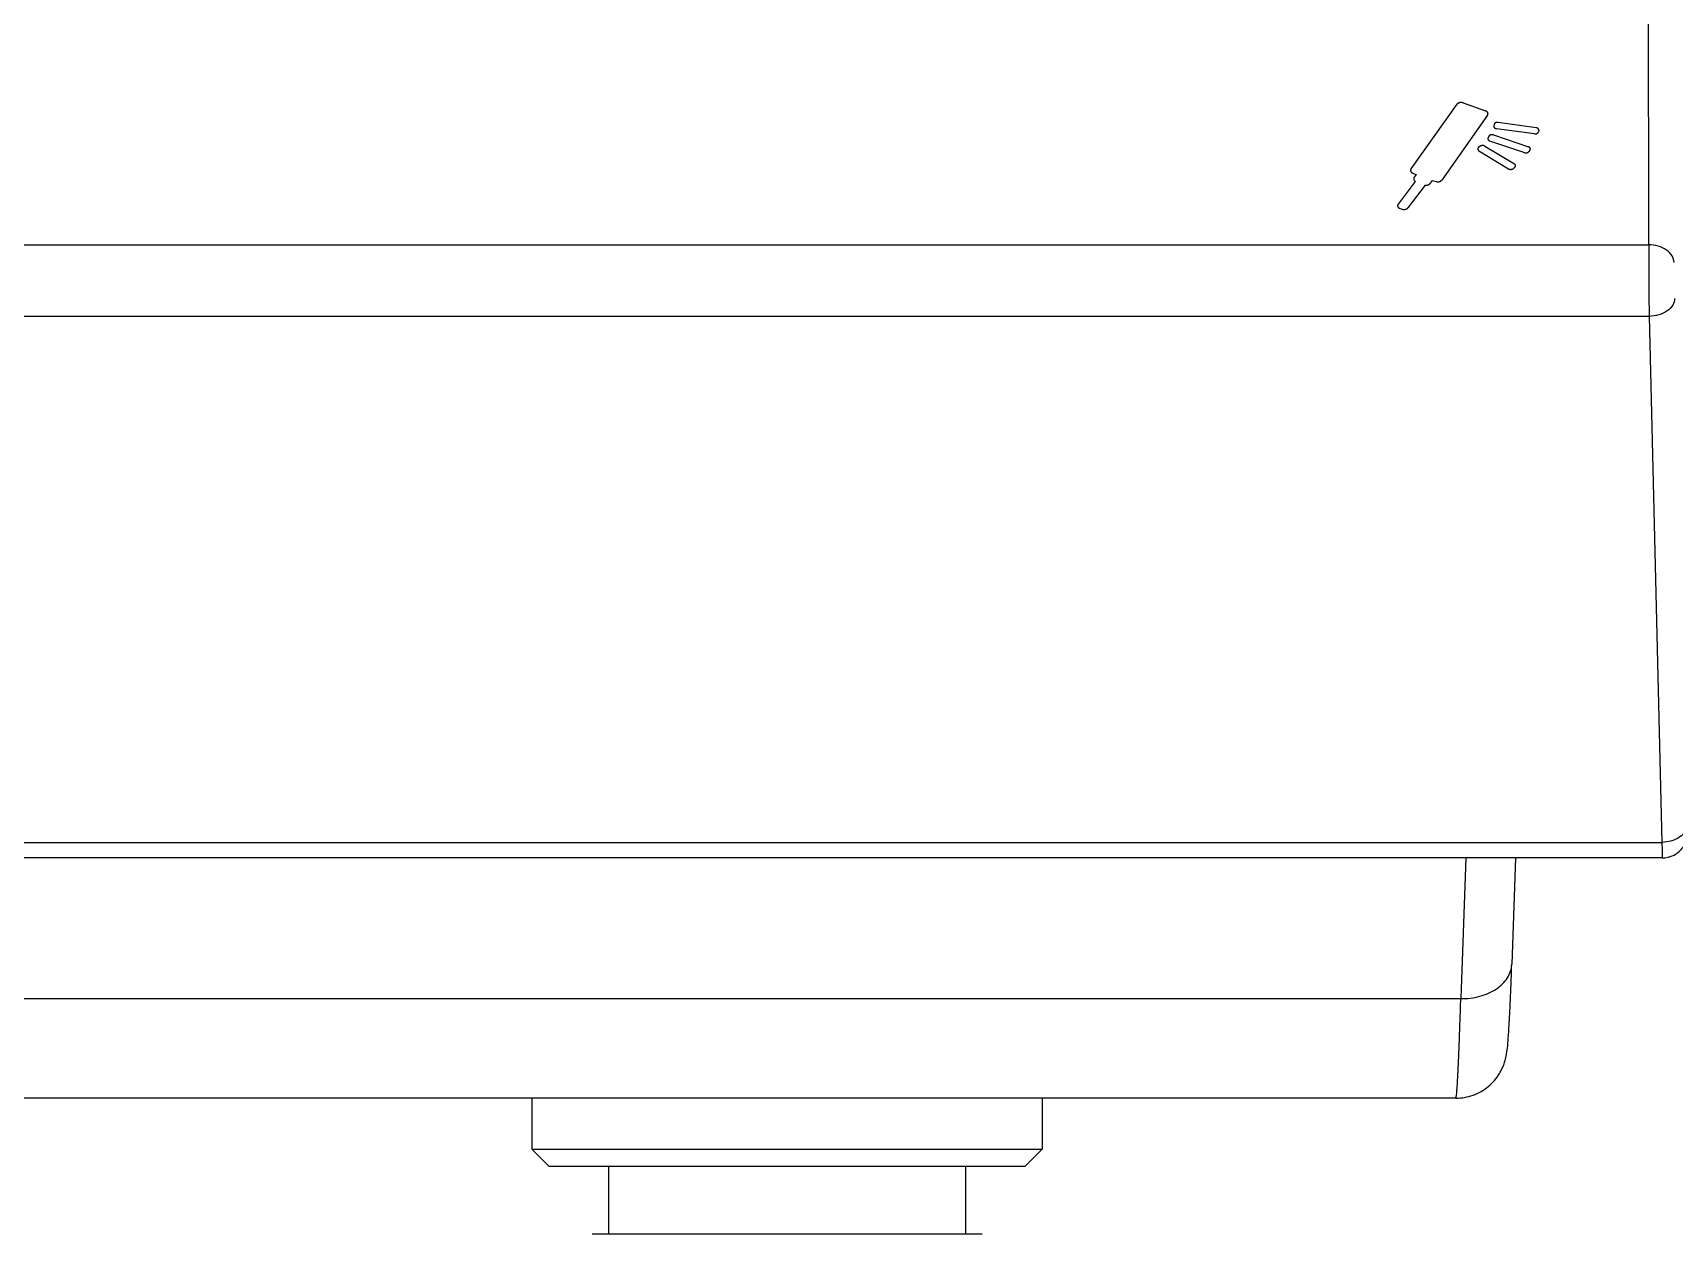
# Model space of a CAD drawing. Extents: x 300 to 2828, y 64 to 1916.
# Drawn here: x 1605.1 to 1701.6, y 588.8 to 659.4 of the extents above; entities that cross this region are included whole.
import ezdxf

# ---------------------------------------------------------------- set-up
doc = ezdxf.new("R2010")
doc.units = 0
doc.header["$LTSCALE"] = 10
doc.header["$MEASUREMENT"] = 0
doc.layers.add('DEF_LAYER_ASSEM_MEMBER', color=7, linetype='CONTINUOUS')

msp = doc.modelspace()

# ---------------------------------------------------------------- linework, layer by layer
at = {"layer": 'DEF_LAYER_ASSEM_MEMBER', "color": 4, "linetype": 'Continuous'}
for p, q in [((1688.862265940447, 655.224062204968), (1686.159050225846, 651.4206656677679)), ((1690.661640797647, 654.5867940763683), (1687.977945964947, 650.7679855141678)), ((1689.218419334346, 655.3075806446682), (1690.542868627247, 654.8381376013681)), ((1691.041923364747, 654.031009204868), (1691.026285600047, 653.9425486490682)), ((1693.419350127846, 653.479229774468), (1691.185776927047, 653.786900181568)), ((1693.513202519847, 653.8437772322682), (1691.277554314447, 654.1517334672681)), ((1693.672252606746, 653.6857918876681), (1693.654539837446, 653.5976171597681)), ((1690.228032179446, 652.7557449462684), (1690.140362142747, 652.6931788681682)), ((1690.152007039447, 652.487328523368), (1691.895469458047, 651.427587883768)), ((1690.498384368646, 652.7639392867682), (1692.241469023447, 651.7166234594679)), ((1690.743564074947, 653.3465429288681), (1690.688556252446, 653.2581720612679)), ((1690.784372549846, 653.0746236289679), (1692.826147883746, 652.3790914410683)), ((1691.011562738146, 653.4168780737682), (1693.070676278546, 652.721832232668)), ((1693.157452056147, 652.5245395641682), (1693.085106027147, 652.4356823498683)), ((1692.266270741147, 651.5198700845681), (1692.178978468346, 651.4448791941682)), ((1686.401827816646, 650.6823868436682), (1685.401269506147, 649.3501056920682)), ((1686.257055513347, 651.1765337825682), (1686.457446376446, 651.0892831736683)), ((1686.457546720546, 651.089239875168), (1686.342933223946, 650.925927067768)), ((1687.411119464646, 650.7419960183679), (1687.295062473046, 650.5782749289683)), ((1687.413229627546, 650.7412481026681), (1687.642393161147, 650.677016263568)), ((1687.000878208446, 650.460893848568), (1685.982242986747, 649.1324866054683)), ((1685.516767012347, 649.0942560600679), (1685.629917120647, 649.0541506883683))]:
    msp.add_line(p, q, dxfattribs=at)
at = {"layer": 'DEF_LAYER_ASSEM_MEMBER', "color": 9, "linetype": 'Continuous'}
for p, q in [((1404.804138404946, 646.9522533728682), (1700.136385367247, 646.9522533728682)), ((1700.162223732946, 642.746957938768), (1404.778298141946, 642.746957938768)), ((1700.162223732946, 642.746957938768), (1700.916917197347, 611.8106347497678)), ((1404.023604702047, 611.8106347497678), (1700.916917197347, 611.8106347497678)), ((1689.376298906647, 610.894609871068), (1689.087456431846, 602.6207149159682)), ((1692.085624181747, 604.6372098009679), (1692.085632115947, 604.6374368783681)), ((1415.853065032646, 602.6207149159682), (1689.087456431846, 602.6207149159682))]:
    msp.add_line(p, q, dxfattribs=at)
at = {"layer": 'DEF_LAYER_ASSEM_MEMBER', "color": 7, "linetype": 'Continuous'}
for p, q in [((1700.935874137247, 610.894609871068), (1404.004647725047, 610.894609871068)), ((1692.304070839147, 610.894609871068), (1692.085629734547, 604.6373686204679)), ((1688.796392100147, 596.762855904868), (1416.149801620847, 596.7628505411681)), ((1634.470260730747, 596.7628505411681), (1634.470260730747, 593.7628505411681)), ((1664.470260730747, 596.7628505411681), (1664.470260730747, 593.7628505411681)), ((1634.470260730747, 593.7628505411681), (1664.470260730747, 593.7628505411681)), ((1635.470260738947, 592.7628505329681), (1634.470260739446, 593.7628505323682)), ((1663.470260723646, 592.7628505340681), (1664.470260723146, 593.7628505335679)), ((1635.470260733546, 592.7628505411681), (1663.470260727746, 592.7628505411681)), ((1638.970260730747, 592.7628505411681), (1638.970260730747, 588.7628505411681)), ((1659.970260730747, 592.7628505411681), (1659.970260730747, 588.7628505411681)), ((1660.936116830446, 588.7628505411681), (1638.004404630946, 588.7628505411681))]:
    msp.add_line(p, q, dxfattribs=at)
msp.add_arc((2094.634261494346, 647.276101597568), 394.4980376604, 180.0470348056924, 180.6578144717, dxfattribs=at)
at = {"layer": 'DEF_LAYER_ASSEM_MEMBER', "color": 9, "linetype": 'Continuous'}
for points, start_tangent, end_tangent in [([(1700.136385367247, 646.9522533728682), (1700.136399925647, 675.2411418736683)], (4.948939580854895e-11, 1), (0.0001059302524354731, 0.9999999943893908)), ([(1701.636173341446, 645.9102066085679), (1701.514535621747, 646.310355114068), (1701.187774260247, 646.6480874483682), (1700.704441200647, 646.873250221468), (1700.136356759447, 646.9522546970684)], (-0.02485445447117121, 0.9996910803307894), (-0.9999999999987821, -1.560765793034839e-06)), ([(1701.661992422146, 643.8078776730681), (1701.547833447547, 643.4076869204682), (1701.222811646846, 643.0656014942679), (1700.736304153647, 642.833561755468), (1700.162223527747, 642.7469578737682)], (7.938786201098368e-07, -0.999999999999685), (-0.9999203469726355, -0.01262139889728948)), ([(1702.416686219547, 612.8712352137682), (1702.302395986146, 612.4711424179682), (1701.977343730047, 612.1291642110682), (1701.490892343747, 611.8972071454682), (1700.916917401747, 611.8106348510682)], (-0.0004407957992699016, -0.999999902849527), (-0.9999203395049239, -0.01262199050697114)), ([(1689.087456286247, 602.6207149038682), (1690.217923798147, 602.7574514704684), (1691.181536996847, 603.186917460268), (1691.836366480147, 603.8458486868681), (1692.085617466146, 604.6372100365679)], (0.9998476957537212, -0.01745237221624443), (0.03522233810842886, 0.9993795009395459))]:
    msp.add_spline(points, degree=3, dxfattribs=dict(at, start_tangent=start_tangent, end_tangent=end_tangent))
at = {"layer": 'DEF_LAYER_ASSEM_MEMBER', "color": 4, "linetype": 'Continuous'}
for points, start_tangent, end_tangent in [([(1689.218419334346, 655.3075806446682), (1689.194123243546, 655.3139093746681), (1689.181975198146, 655.3170737396681), (1689.169827152746, 655.3202381047681), (1689.163753129946, 655.3218202872681), (1689.157383580646, 655.3225531566682), (1689.144545972946, 655.3237357913681), (1689.131708365346, 655.324918425968), (1689.118870757646, 655.3261010605684), (1689.112451953847, 655.3266923778683), (1689.106033150046, 655.3272836951683), (1689.093151385346, 655.326717322168), (1689.080262261147, 655.325859447868), (1689.067373136847, 655.325001573568), (1689.054484012646, 655.324143699268), (1689.048039450546, 655.323714762168), (1689.044838208446, 655.3234289409684), (1689.041763199747, 655.3227150045682), (1689.035613182447, 655.3212871317683), (1689.029463165146, 655.3198592588678), (1689.017163130446, 655.317003513168), (1689.004863095847, 655.3141477674681), (1688.998713078546, 655.3127198945681), (1688.992563061146, 655.3112920217682), (1688.989488052547, 655.310578085368), (1688.986635805046, 655.309447760068), (1688.981005563947, 655.3070483133679), (1688.969745081646, 655.302249419768), (1688.958484599346, 655.2974505262682), (1688.947224117047, 655.292651632768), (1688.936241387546, 655.287630227368), (1688.931583281147, 655.2844519888681), (1688.926925174647, 655.2812737503682), (1688.917608961846, 655.274917273468), (1688.908292749047, 655.2685607965682), (1688.903634642646, 655.2653825580683), (1688.898976536146, 655.2622043195679), (1688.894472655846, 655.2589267103681), (1688.892683394046, 655.2569897936683), (1688.890894132247, 655.255052876968), (1688.883737085047, 655.2473052099681), (1688.876580037846, 655.2395575430683), (1688.862265943446, 655.224062209068)], (-0.967708466912134, 0.2520720592738657), (-0.6785541644038167, -0.7345503699340422)), ([(1690.661640797647, 654.5867940763683), (1690.670506597146, 654.6039958680681), (1690.674939496847, 654.6125967639682), (1690.679372396646, 654.6211976598679), (1690.680480621546, 654.623347883768), (1690.681588846447, 654.6254981077682), (1690.682603167946, 654.630004575668), (1690.683417134647, 654.6345453803679), (1690.684231101246, 654.6390861849682), (1690.685859034646, 654.6481677941683), (1690.687486968046, 654.657249403368), (1690.688300934746, 654.6617902079679), (1690.689114901447, 654.6663310126678), (1690.688269226147, 654.6754377752682), (1690.687011282746, 654.684548730168), (1690.685753339446, 654.6936596850683), (1690.684495396047, 654.7027706399681), (1690.683866424346, 654.7073261173682), (1690.683451104347, 654.7095887317682), (1690.682430779746, 654.711760600368), (1690.680390130347, 654.7161043375681), (1690.678349480947, 654.7204480746682), (1690.674268182247, 654.7291355489679), (1690.670186883547, 654.737823023368), (1690.668146234146, 654.7421667604681), (1690.666105584847, 654.7465104976682), (1690.665085260146, 654.748682366268), (1690.663503397746, 654.7506709649679), (1690.660152493546, 654.754587072468), (1690.653450685346, 654.7624192875683), (1690.646748877046, 654.7702515026681), (1690.640047068846, 654.7780837176679), (1690.633018486147, 654.7857381426679), (1690.628523871547, 654.789031984968), (1690.624029256946, 654.7923258272681), (1690.615040027646, 654.7989135118678), (1690.606050798346, 654.805501196468), (1690.601556183746, 654.808795038768), (1690.597061569146, 654.8120888810681), (1690.592422473247, 654.8152750718682), (1690.589669481746, 654.816545212368), (1690.586916490146, 654.817815352968), (1690.575904523846, 654.822895915268), (1690.564892557446, 654.827976477568), (1690.542868624847, 654.838137602168)], (0.4581309705098816, 0.8888847022306516), (-0.9080184745385202, 0.418930125315355)), ([(1691.011562738146, 653.4168780737682), (1690.992959474946, 653.4216186651684), (1690.983657843246, 653.423988960868), (1690.979007027446, 653.4251741087683), (1690.974356211646, 653.426359256568), (1690.969465866846, 653.426871002268), (1690.964575522147, 653.4273827480683), (1690.954794832747, 653.4284062394681), (1690.945014143347, 653.4294297308679), (1690.940123798646, 653.4299414766683), (1690.935233453947, 653.4304532223678), (1690.930210687246, 653.4302619950681), (1690.925187920546, 653.4300707678681), (1690.915142387047, 653.4296883132683), (1690.905096853646, 653.4293058587682), (1690.900074086846, 653.4291146314681), (1690.895051320147, 653.4289234042681), (1690.890266955047, 653.4280433219683), (1690.885482589947, 653.4271632397681), (1690.875913859847, 653.4254030753682), (1690.866345129647, 653.4236429108678), (1690.861560764547, 653.422762828668), (1690.856776399447, 653.4218827464683), (1690.852332433346, 653.420351341168), (1690.847888467346, 653.4188199358678), (1690.839000535146, 653.4157571253681), (1690.830112603046, 653.412694314768), (1690.825668636946, 653.4111629094677), (1690.821224670947, 653.4096315041679), (1690.817233105846, 653.4074671648682), (1690.813241540747, 653.405302825568), (1690.805258410547, 653.4009741469681), (1690.797275280347, 653.3966454682682), (1690.793283715246, 653.394481128968), (1690.789292150147, 653.3923167896683), (1690.786047677546, 653.3896793063682), (1690.782803204946, 653.3870418230681), (1690.776314259746, 653.381766856468), (1690.769825314547, 653.3764918898678), (1690.766580841947, 653.3738544065682), (1690.763336369346, 653.3712169232681), (1690.760864831946, 653.368132673168), (1690.758393294647, 653.365048423068), (1690.753450220046, 653.3588799227682), (1690.743564070747, 653.3465429221678)], (-0.9690321979366522, 0.2469344029536202), (-0.6253331143097866, -0.7803579282275688)), ([(1691.026285600047, 653.9425486490682), (1691.025954432547, 653.929460500568), (1691.025788848746, 653.9229164262679), (1691.025623265047, 653.9163723519678), (1691.025540473147, 653.9131003148682), (1691.026316919947, 653.9098370437678), (1691.028156226547, 653.9033134236679), (1691.029995533046, 653.896789803568), (1691.031834839646, 653.8902661833681), (1691.032754492946, 653.8870043733677), (1691.033674146146, 653.8837425632682), (1691.037110053046, 653.8776687469681), (1691.040812059846, 653.8716698978678), (1691.044514066747, 653.8656710488681), (1691.048216073647, 653.8596721998683), (1691.050067077047, 653.8566727752682), (1691.051057252946, 653.8551948040681), (1691.052435473947, 653.8538472785681), (1691.055191915947, 653.851152227568), (1691.057948357846, 653.848457176568), (1691.063461241847, 653.8430670746679), (1691.068974125746, 653.8376769726683), (1691.074487009746, 653.8322868707683), (1691.075865230746, 653.8309393452682), (1691.077540172346, 653.8298115560683), (1691.080988962547, 653.827629223068), (1691.087886542946, 653.8232645569678), (1691.094784123346, 653.8188998909682), (1691.101681703747, 653.814535224968), (1691.108763304047, 653.8103257782682), (1691.112856163947, 653.8086867129682), (1691.116949023847, 653.8070476477678), (1691.125134743547, 653.8037695171679), (1691.133320463346, 653.800491386668), (1691.141506183046, 653.7972132561681), (1691.145651264147, 653.795669153068), (1691.150109672046, 653.7946948227682), (1691.159026487846, 653.792746162168), (1691.167943303547, 653.7907975015678), (1691.185776935147, 653.7869001804684)], (-0.02529475706438663, -0.9996800364441885), (0.9769432917937477, -0.2134989569510737)), ([(1691.277554314447, 654.1517334672681), (1691.257517701747, 654.1530287069681), (1691.247499395346, 654.1536763267682), (1691.242490242147, 654.154000136668), (1691.237481088946, 654.1543239465682), (1691.232397279047, 654.153915861968), (1691.227313469146, 654.1535077773678), (1691.217145849246, 654.1526916080679), (1691.206978229446, 654.151875438768), (1691.201894419446, 654.1514673541678), (1691.196810609547, 654.1510592694681), (1691.191952252346, 654.149924687068), (1691.187093895046, 654.148790104668), (1691.177377180646, 654.1465209397679), (1691.167660466147, 654.1442517749683), (1691.162802108947, 654.1431171924678), (1691.157943751746, 654.1419826100682), (1691.153586578447, 654.1402054828682), (1691.149229405146, 654.1384283556681), (1691.140515058546, 654.134874101268), (1691.131800711947, 654.1313198468679), (1691.127443538646, 654.1295427196683), (1691.123086365347, 654.1277655924678), (1691.119264825946, 654.1253599712682), (1691.115443286546, 654.1229543501681), (1691.107800207746, 654.118143107868), (1691.100157128947, 654.113331865568), (1691.096335589546, 654.1109262444679), (1691.092514050146, 654.1085206233683), (1691.089468978047, 654.1056132425683), (1691.086423906046, 654.1027058617683), (1691.080333761946, 654.0968911002683), (1691.074243617847, 654.0910763387683), (1691.071198545846, 654.0881689579683), (1691.068153473746, 654.0852615772683), (1691.066041743047, 654.0820334264681), (1691.063930012446, 654.078805275668), (1691.059706551047, 654.0723489740681), (1691.055483089647, 654.0658926725682), (1691.053371359046, 654.062664521768), (1691.051259628347, 654.0594363709679), (1691.050092595246, 654.0558829744677), (1691.048925562146, 654.052329577868), (1691.046591495946, 654.0452227847682), (1691.041923363646, 654.0310091984684)], (-0.9979171252684268, 0.06450900011625743), (-0.3120298534797998, -0.9500722975318114)), ([(1693.419350127846, 653.479229774468), (1693.439386740647, 653.4779345347679), (1693.449405046946, 653.4772869149683), (1693.454414200146, 653.4769631050681), (1693.459423353347, 653.4766392950678), (1693.464422276746, 653.4770343181681), (1693.469421200146, 653.4774293412684), (1693.479419046846, 653.478219387368), (1693.489416893647, 653.479009433468), (1693.494415816946, 653.4794044564678), (1693.499414740346, 653.4797994795681), (1693.504199230346, 653.4808971990678), (1693.508983720446, 653.4819949186681), (1693.518552700546, 653.4841903577681), (1693.528121680547, 653.486385796768), (1693.532906170647, 653.4874835163682), (1693.537690660647, 653.488581235868), (1693.542065273346, 653.4903368106679), (1693.546439886046, 653.4920923853679), (1693.555189111347, 653.4956035347682), (1693.563938336747, 653.4991146842681), (1693.568312949447, 653.500870258968), (1693.572687562146, 653.5026258336684), (1693.576473596646, 653.5049675492683), (1693.580259631246, 653.5073092648681), (1693.587831700347, 653.5119926959678), (1693.595403769547, 653.516676127068), (1693.599189804146, 653.5190178426683), (1693.602975838646, 653.5213595581681), (1693.606018637547, 653.5241917566682), (1693.609061436346, 653.5270239551683), (1693.615147034047, 653.532688352168), (1693.621232631747, 653.5383527491681), (1693.624275430546, 653.5411849475681), (1693.627318229447, 653.5440171460677), (1693.629493495746, 653.5472241336684), (1693.631668762046, 653.550431121168), (1693.636019294646, 653.5568450961682), (1693.640369827247, 653.563259071168), (1693.642545093546, 653.5664660586681), (1693.644720359847, 653.5696730462678), (1693.645947794647, 653.5731660611682), (1693.647175229546, 653.5766590760682), (1693.649630099146, 653.583645105768), (1693.654539838546, 653.5976171653683)], (0.9979171252684268, -0.06450900011625743), (0.3315243015547292, 0.943446679722097)), ([(1693.672252606746, 653.6857918876681), (1693.672871331446, 653.6990886979684), (1693.673180693846, 653.7057371031678), (1693.673490056146, 653.7123855082682), (1693.673644737346, 653.7157097108679), (1693.672931040647, 653.7189875770682), (1693.671214187847, 653.7255278638681), (1693.669497335146, 653.7320681507681), (1693.667780482346, 653.738608437568), (1693.666922055947, 653.7418785809682), (1693.666063629646, 653.7451487243679), (1693.662678678647, 653.751334789868), (1693.659015711246, 653.757461818368), (1693.655352743947, 653.7635888469681), (1693.651689776646, 653.7697158754681), (1693.649858292947, 653.772779389768), (1693.648879150447, 653.7742861784682), (1693.647519604346, 653.7756431561684), (1693.644800512046, 653.7783571116679), (1693.642081419747, 653.7810710671683), (1693.636643235247, 653.7864989782684), (1693.631205050646, 653.7919268892683), (1693.628485958346, 653.7946408447679), (1693.625766866046, 653.7973548002683), (1693.624407319946, 653.798711777968), (1693.622721738846, 653.7998646787682), (1693.619241898447, 653.8021024547679), (1693.612282217546, 653.8065780066681), (1693.605322536646, 653.8110535585683), (1693.598362855746, 653.8155291104681), (1693.591212300846, 653.8198449255678), (1693.587064401147, 653.821523622968), (1693.582916501446, 653.8232023204682), (1693.574620702046, 653.8265597152681), (1693.566324902746, 653.829917110068), (1693.558029103346, 653.8332745048683), (1693.553828897446, 653.8348550109681), (1693.549314854547, 653.8358463689683), (1693.540286768547, 653.8378290851679), (1693.531258682546, 653.8398118012683), (1693.513202510646, 653.8437772334682)], (0.04648152162341112, 0.9989191499553769), (-0.9767230146651597, 0.2145044349737377)), ([(1690.140362142747, 652.6931788681682), (1690.127717594246, 652.6821123299678), (1690.121395319946, 652.6765790609679), (1690.118234182747, 652.6738124263684), (1690.115073045646, 652.671045791868), (1690.112731465046, 652.6678290240679), (1690.110389884446, 652.6646122562679), (1690.105706723346, 652.6581787206678), (1690.101023562247, 652.6517451851678), (1690.098681981747, 652.6485284173682), (1690.096340401147, 652.6453116495682), (1690.094978597047, 652.6418242666682), (1690.093616792946, 652.6383368837678), (1690.090893184747, 652.6313621178679), (1690.088169576546, 652.624387352068), (1690.086807772547, 652.620899969168), (1690.085445968446, 652.6174125862681), (1690.085121497746, 652.6138019832679), (1690.084797027047, 652.6101913801681), (1690.084148085747, 652.6029701741681), (1690.083499144347, 652.5957489681678), (1690.083174673646, 652.592138365068), (1690.082850202947, 652.5885277620682), (1690.083555815947, 652.5850061550682), (1690.084261428946, 652.5814845480681), (1690.085672654847, 652.5744413340681), (1690.087083880846, 652.567398120068), (1690.087789493846, 652.563876513168), (1690.088495106746, 652.560354906168), (1690.090225224446, 652.5569501386681), (1690.091955342147, 652.5535453712682), (1690.095415577547, 652.5467358364681), (1690.098875812947, 652.539926301668), (1690.100605930646, 652.5365215342681), (1690.102336048346, 652.5331167667682), (1690.105014266647, 652.5300341269681), (1690.107692484846, 652.5269514871679), (1690.113048921346, 652.5207862074681), (1690.118405357847, 652.5146209278682), (1690.121083576046, 652.5115382880681), (1690.123761794347, 652.5084556481679), (1690.127292450347, 652.5058147573682), (1690.130823106246, 652.503173866568), (1690.137884418247, 652.497892084968), (1690.152007042146, 652.4873285217682)], (-0.752501244514013, -0.6585908266935258), (0.8007724170055975, -0.5989687271995205)), ([(1690.498384368646, 652.7639392867682), (1690.483083138947, 652.7713075059683), (1690.475432524047, 652.774991615468), (1690.467781909246, 652.7786757250678), (1690.463956601746, 652.7805177798682), (1690.459733475147, 652.7818342228679), (1690.451154615547, 652.784291904868), (1690.442575755846, 652.7867495868682), (1690.433996896246, 652.7892072688683), (1690.429707466447, 652.7904361098681), (1690.425418036546, 652.7916649508679), (1690.416375674346, 652.7929762585682), (1690.398136449047, 652.7952167493681), (1690.389016836346, 652.7963369946683), (1690.384457030047, 652.7968971173682), (1690.382172525546, 652.797127605968), (1690.379860413247, 652.797060658268), (1690.370611964246, 652.796792867568), (1690.361363515146, 652.7965250767679), (1690.352115066047, 652.7962572859678), (1690.342866616946, 652.7959894951682), (1690.324864974946, 652.7930951584681), (1690.315905425347, 652.7914514272679), (1690.306945875747, 652.7898076959682), (1690.298085409846, 652.787978008068), (1690.293952428147, 652.786505294368), (1690.289819446547, 652.785032580668), (1690.281553483247, 652.7820871533681), (1690.273287519847, 652.7791417259682), (1690.265021556547, 652.7761962985678), (1690.260956394347, 652.7746341440679), (1690.257298148547, 652.772535344568), (1690.249981657147, 652.7683377455678), (1690.242665165646, 652.764140146568), (1690.228032182646, 652.755744948568)], (-0.900979565275013, 0.4338615250939505), (-0.8673866194778955, -0.4976348584561864)), ([(1690.688556252446, 653.2581720612679), (1690.682880814147, 653.2454877688679), (1690.680043094947, 653.2391456226678), (1690.677205375846, 653.2328034763682), (1690.675786516247, 653.2296324032682), (1690.675222752746, 653.226294010668), (1690.674380257746, 653.2195614520679), (1690.673537762847, 653.2128288935683), (1690.672695267847, 653.2060963349682), (1690.672274020346, 653.2027300556683), (1690.671852772847, 653.199363776368), (1690.672807956746, 653.1926588062679), (1690.674062753646, 653.1859584341682), (1690.675317550646, 653.1792580621682), (1690.676572347646, 653.1725576900681), (1690.677199746146, 653.1692075040683), (1690.677586190146, 653.1675450867679), (1690.678409102546, 653.1659587236682), (1690.680054927446, 653.1627859975679), (1690.681700752246, 653.159613271368), (1690.684992402047, 653.1532678191679), (1690.688284051847, 653.1469223668682), (1690.689929876646, 653.143749640768), (1690.691575701546, 653.1405769145681), (1690.692398613947, 653.138990551568), (1690.693624020446, 653.137545736568), (1690.696208998147, 653.1347032893682), (1690.701378953546, 653.1290183949682), (1690.706548908947, 653.1233335005682), (1690.711718864246, 653.1176486061681), (1690.717121574946, 653.1120971945684), (1690.720521196147, 653.1097219369681), (1690.723920817346, 653.1073466793678), (1690.730720059847, 653.1025961641681), (1690.737519302247, 653.0978456489684), (1690.744318544747, 653.0930951337682), (1690.747812819046, 653.0908023928678), (1690.751875011546, 653.089004752368), (1690.759999396646, 653.0854094713682), (1690.768123781746, 653.0818141903683), (1690.784372551846, 653.074623628268)], (-0.4084192108366965, -0.9127944720579382), (0.9144602461079272, -0.4046757446255328)), ([(1693.157452056147, 652.5245395641682), (1693.165785941247, 652.5377569275679), (1693.169952883747, 652.544365609268), (1693.172036355046, 652.5476699501678), (1693.174119826347, 652.5509742910681), (1693.175203649447, 652.554510073568), (1693.176287472547, 652.5580458561681), (1693.178455118746, 652.5651174213681), (1693.180622764946, 652.5721889865681), (1693.181706588046, 652.5757247691681), (1693.182790411146, 652.5792605517681), (1693.182828778047, 652.5828783353682), (1693.182867144946, 652.5864961190682), (1693.182943878847, 652.5937316864683), (1693.183020612646, 652.600967253768), (1693.183058979547, 652.604585037468), (1693.183097346446, 652.6082028211681), (1693.182088635647, 652.611749699568), (1693.181079924746, 652.6152965778683), (1693.179062503047, 652.6223903345681), (1693.177045081346, 652.6294840912678), (1693.176036370447, 652.6330309695682), (1693.175027659546, 652.636577847868), (1693.173014504346, 652.639903911268), (1693.171001349047, 652.643229974768), (1693.166975038547, 652.649882101568), (1693.162948728047, 652.656534228368), (1693.160935572846, 652.6598602917679), (1693.158922417646, 652.6631863551684), (1693.155989904446, 652.6661510267681), (1693.153057391246, 652.669115698468), (1693.147192364846, 652.675045041768), (1693.141327338546, 652.6809743850681), (1693.138394825346, 652.6839390566684), (1693.135462312147, 652.6869037283682), (1693.131734384346, 652.689381705668), (1693.128006456547, 652.6918596830683), (1693.120550600947, 652.696815637868), (1693.113094745346, 652.7017715926681), (1693.109366817547, 652.704249570068), (1693.105638889746, 652.7067275474683), (1693.101268564347, 652.7086156327682), (1693.096898238946, 652.7105037180681), (1693.088157588146, 652.714279888668), (1693.070676286546, 652.7218322299682)], (0.533355853172216, 0.845890970448874), (-0.9179935859108987, 0.3965952297071277)), ([(1692.266270741147, 651.5198700845681), (1692.276726691046, 651.5311866887678), (1692.281954665946, 651.5368449908683), (1692.287182640947, 651.5425032929679), (1692.289796628447, 651.5453324439682), (1692.291624481246, 651.5484934732681), (1692.295018141946, 651.5549261579681), (1692.298411802747, 651.5613588426681), (1692.301805463446, 651.5677915273682), (1692.303502293846, 651.571007869768), (1692.305199124247, 651.5742242121678), (1692.306789865747, 651.5808834563682), (1692.308080120747, 651.587580460468), (1692.309370375646, 651.5942774646683), (1692.310660630647, 651.6009744687681), (1692.311305758046, 651.604322970868), (1692.311552366646, 651.6060023352684), (1692.311343243946, 651.6077123798682), (1692.310924998447, 651.6111324690683), (1692.310506753046, 651.6145525582679), (1692.309670262247, 651.621392736768), (1692.308833771347, 651.6282329151682), (1692.308415525946, 651.6316530043678), (1692.307997280447, 651.6350730935683), (1692.307788157746, 651.6367831381681), (1692.307124244446, 651.6384286771681), (1692.305644821047, 651.6416982532683), (1692.302685974046, 651.6482374054681), (1692.299727127147, 651.6547765576679), (1692.296768280147, 651.6613157098682), (1692.293540270447, 651.6677531389678), (1692.291118777146, 651.6706666842683), (1692.288697283946, 651.673580229568), (1692.283854297446, 651.6794073200681), (1692.279011310846, 651.6852344106683), (1692.274168324346, 651.691061501168), (1692.271614263047, 651.6939192105683), (1692.268264792846, 651.6964419042679), (1692.261565852646, 651.701487291768), (1692.254866912447, 651.7065326792681), (1692.241469031946, 651.7166234543683)], (0.6786253393316357, 0.7344846144181798), (-0.7987859853289699, 0.6016152837503604)), ([(1692.826147883746, 652.3790914410683), (1692.843585179746, 652.3746954401681), (1692.852303827747, 652.3724974397683), (1692.861022475746, 652.3702994392679), (1692.865381799746, 652.3692004390678), (1692.869938261446, 652.3686810647678), (1692.879116897446, 652.367835524768), (1692.888295533346, 652.3669899847682), (1692.897474169346, 652.366144444768), (1692.902063487346, 652.3657216747679), (1692.906652805347, 652.3652989047678), (1692.915870360347, 652.365645352168), (1692.934318443147, 652.3667355760681), (1692.943542484647, 652.3672806880681), (1692.948154505346, 652.367553244068), (1692.950452248946, 652.3677398198679), (1692.952700391747, 652.3682281828678), (1692.961692962947, 652.370181634868), (1692.970685534247, 652.3721350869682), (1692.979678105446, 652.374088538968), (1692.988670676746, 652.3760419909681), (1693.005067272047, 652.3821043108683), (1693.013133190746, 652.385315088768), (1693.021199109446, 652.3885258666678), (1693.029101923946, 652.3918984690681), (1693.032564018546, 652.394070243668), (1693.036026113147, 652.3962420182679), (1693.042950302347, 652.4005855673681), (1693.049874491546, 652.4049291164683), (1693.056798680846, 652.4092726656681), (1693.060162125447, 652.4115177518679), (1693.062933670546, 652.4142027076678), (1693.068476760647, 652.419572619368), (1693.074019850647, 652.4249425310682), (1693.085106030846, 652.435682354368)], (0.9696607083417645, -0.2444547211615017), (0.7182374280686056, 0.6957981006882633)), ([(1686.159050225846, 651.4206656677679), (1686.150474737146, 651.4046035727679), (1686.146186992747, 651.3965725252683), (1686.141899248446, 651.3885414777678), (1686.140827312347, 651.3865337158682), (1686.139755376247, 651.384525953968), (1686.138659766246, 651.3802541204682), (1686.137738866546, 651.375939568668), (1686.136817966847, 651.3716250168682), (1686.134976167447, 651.3629959131681), (1686.133134368046, 651.3543668095681), (1686.132213468346, 651.3500522577679), (1686.131292568647, 651.3457377059681), (1686.131696891046, 651.3370397411682), (1686.132475567146, 651.3283302995678), (1686.133254243147, 651.319620857968), (1686.134032919247, 651.310911416268), (1686.134422257247, 651.3065566954683), (1686.134709258546, 651.3043905154682), (1686.135550253547, 651.3022914180683), (1686.137232243547, 651.298093223168), (1686.138914233647, 651.2938950282678), (1686.142278213747, 651.2854986385682), (1686.145642193746, 651.2771022488678), (1686.147324183846, 651.272904053968), (1686.149006173846, 651.2687058590682), (1686.149847168847, 651.2666067616683), (1686.151185297646, 651.2646814726681), (1686.154027266346, 651.2608888308678), (1686.159711203947, 651.2533035472679), (1686.165395141447, 651.2457182636681), (1686.171079078946, 651.2381329800683), (1686.177084725147, 651.2306765319681), (1686.181052674247, 651.2273348145682), (1686.185020623246, 651.2239930971682), (1686.192956521446, 651.2173096622682), (1686.200892419647, 651.2106262273683), (1686.208828317747, 651.2039427924683), (1686.212929824747, 651.200694952568), (1686.217832679346, 651.1980103779679), (1686.227638388447, 651.1926412288681), (1686.237444097547, 651.1872720797683), (1686.257055515747, 651.1765337815677)], (-0.4709746422829986, -0.8821467487478495), (0.8771205337888045, -0.4802703084785096)), ([(1686.342933223946, 650.925927067768), (1686.336813491747, 650.9106024764678), (1686.330693759647, 650.8952778851681), (1686.329163826547, 650.8914467373679), (1686.327633893546, 650.8876155895682), (1686.326868927047, 650.8857000155681), (1686.326424881946, 650.8837146522683), (1686.325857713246, 650.879674136168), (1686.324723375846, 650.8715931040679), (1686.323589038446, 650.8635120718682), (1686.322454700946, 650.8554310397681), (1686.321320363546, 650.847350007668), (1686.320753194847, 650.8433094915681), (1686.320639752647, 650.8412880398682), (1686.320866594846, 650.839264200968), (1686.321320279046, 650.8352165231681), (1686.321773963346, 650.8311688453678), (1686.323588700546, 650.8149781341681), (1686.324496069047, 650.8068827785683), (1686.324949753347, 650.8028351007679), (1686.325403437646, 650.798787422968), (1686.326863634446, 650.7948605255679), (1686.328323831347, 650.7909336282682), (1686.331244225047, 650.783079833468), (1686.337085012546, 650.7673722440682), (1686.338545209447, 650.763445346668), (1686.340005406246, 650.759518449368), (1686.341766970947, 650.7556962160679), (1686.344131271246, 650.7520833109684), (1686.348859871846, 650.7448575007684), (1686.353588472346, 650.7376316905679), (1686.358317072947, 650.7304058803679), (1686.363045673547, 650.7231800701679), (1686.365409973846, 650.7195671650679), (1686.366754788747, 650.717800737968), (1686.368424933147, 650.7161143618678), (1686.371765222046, 650.7127416095682), (1686.375105510946, 650.7093688572681), (1686.388466666547, 650.695877848168), (1686.401827822047, 650.682386839168)], (-0.3708627399846771, -0.9286876913640332), (0.7036790783268145, -0.7105179482075911)), ([(1687.000878208446, 650.460893848568), (1687.023019707747, 650.4611961604678), (1687.045161207146, 650.461498472268), (1687.056231956847, 650.4616496281678), (1687.061756662146, 650.4619853587683), (1687.067260028346, 650.4628413944683), (1687.078266760846, 650.464553465968), (1687.089273493246, 650.4662655375678), (1687.100280225647, 650.4679776090679), (1687.111286958146, 650.4696896805681), (1687.116790324346, 650.4705457163682), (1687.122004272946, 650.4718803582682), (1687.132142752647, 650.4750282484683), (1687.152419711947, 650.4813240287681), (1687.162558191646, 650.4844719189678), (1687.167627431446, 650.4860458640678), (1687.172696671246, 650.4876198091679), (1687.177312200547, 650.4899055828682), (1687.181927729946, 650.4921913566682), (1687.191158788547, 650.496762904068), (1687.209620905846, 650.5059059990681), (1687.214236435146, 650.508191772868), (1687.218851964446, 650.5104775465679), (1687.223203841746, 650.5129449245678), (1687.227028414947, 650.5157755109681), (1687.234677561246, 650.5214366837681), (1687.242326707547, 650.5270978565682), (1687.249975853947, 650.5327590293682), (1687.257625000246, 650.5384202021678), (1687.261449573446, 650.541250788568), (1687.264745558846, 650.5444493557679), (1687.267777250446, 650.5478319133681), (1687.270808942046, 650.5512144709683), (1687.282935708447, 650.5647447011679), (1687.295062474847, 650.5782749314681)], (0.9999068022297845, 0.01365235710809176), (0.6674295231843888, 0.7446729695523128)), ([(1687.642393161147, 650.677016263568), (1687.665776201346, 650.6723927242683), (1687.677467721547, 650.6700809546683), (1687.689159241646, 650.6677691849682), (1687.695005001646, 650.6666133001681), (1687.701119373146, 650.6662183656681), (1687.713437653146, 650.6656821468678), (1687.725755933147, 650.6651459279683), (1687.738074213147, 650.6646097090679), (1687.744233353147, 650.6643415996678), (1687.750392493147, 650.664073490168), (1687.762609678347, 650.6651254033682), (1687.774810014547, 650.6664420051679), (1687.787010350746, 650.6677586070682), (1687.799210686946, 650.669075208868), (1687.805310854946, 650.6697335097679), (1687.808337045747, 650.6701267085682), (1687.811219877046, 650.670904197068), (1687.816985539547, 650.6724591740681), (1687.822751202046, 650.6740141510681), (1687.834282526946, 650.6771241050683), (1687.845813851946, 650.680234059068), (1687.851579514446, 650.681789035968), (1687.857345176947, 650.6833440129681), (1687.860228008246, 650.6841215014683), (1687.862855869347, 650.6852531787681), (1687.868026601547, 650.6876345963683), (1687.878368066047, 650.6923974314682), (1687.888709530547, 650.6971602665681), (1687.899050994947, 650.701923101668), (1687.909155750046, 650.7068913298681), (1687.913497999246, 650.709991623668), (1687.917840248546, 650.7130919173678), (1687.926524747046, 650.719292504768), (1687.935209245546, 650.7254930922682), (1687.943893744047, 650.7316936796678), (1687.948089582746, 650.7348766123678), (1687.951406958146, 650.7385553787681), (1687.958041709146, 650.7459129115678), (1687.964676460146, 650.7532704443684), (1687.977945962046, 650.7679855099682)], (0.9810064994168355, -0.1939748646137598), (0.6696877792584278, 0.7426427662826288)), ([(1691.895469458047, 651.427587883768), (1691.911671137647, 651.4195712323681), (1691.919771977446, 651.4155629067682), (1691.923822397347, 651.4135587438682), (1691.927872817246, 651.4115545810682), (1691.932403550146, 651.410156064268), (1691.936934283046, 651.4087575475678), (1691.945995748747, 651.4059605140683), (1691.955057214547, 651.4031634805679), (1691.959587947446, 651.4017649638681), (1691.964118680346, 651.4003664470683), (1691.968950954146, 651.3996287585678), (1691.973783227947, 651.3988910701682), (1691.983447775546, 651.3974156931681), (1691.993112323147, 651.395940316268), (1691.997944596946, 651.395202627768), (1692.002776870746, 651.3944649392679), (1692.007720015347, 651.3944171865678), (1692.012663159846, 651.3943694338682), (1692.022549448946, 651.394273928368), (1692.032435738046, 651.3941784228682), (1692.037378882646, 651.3941306701681), (1692.042322027146, 651.394082917368), (1692.047180997647, 651.394726984568), (1692.052039968047, 651.395371051768), (1692.061757908846, 651.3966591861681), (1692.071475849747, 651.3979473205682), (1692.076334820147, 651.3985913877682), (1692.081193790546, 651.3992354549682), (1692.085776863346, 651.4005459287682), (1692.090359936047, 651.4018564024682), (1692.099526081547, 651.4044773500682), (1692.108692227047, 651.4070982975682), (1692.113275299747, 651.4084087712681), (1692.117858372446, 651.4097192450681), (1692.121984710246, 651.4116444171682), (1692.126111048047, 651.4135695892683), (1692.134363723546, 651.417419933468), (1692.142616399146, 651.4212702777681), (1692.146742736847, 651.4231954498682), (1692.150869074646, 651.4251206219678), (1692.154382748846, 651.427590443468), (1692.157896423046, 651.4300602649682), (1692.164923771447, 651.4349999079682), (1692.178978468146, 651.4448791940681)], (0.8962823638565623, -0.4434838489051129), (0.818109194158408, 0.575062906501089)), ([(1685.401269506147, 649.3501056920682), (1685.391277439846, 649.332852878068), (1685.386281406647, 649.324226471068), (1685.383783390147, 649.3199132675682), (1685.382534381847, 649.3177566658678), (1685.381285373547, 649.3156000641679), (1685.380663840946, 649.313311442168), (1685.380042308346, 649.3110228201681), (1685.378799243147, 649.3064455762678), (1685.376313112747, 649.2972910883682), (1685.373826982347, 649.2881366004681), (1685.372583917146, 649.2835593564678), (1685.371962384547, 649.2812707344683), (1685.371340851947, 649.278982112568), (1685.371371319247, 649.2766517739683), (1685.371401786546, 649.2743214353682), (1685.371462721146, 649.269660758268), (1685.371584590347, 649.260339404068), (1685.371706459546, 649.2510180497679), (1685.371767394147, 649.2463573726682), (1685.371797861446, 649.2440270341681), (1685.371828328747, 649.241696695568), (1685.372509593747, 649.2394165900678), (1685.373190858847, 649.2371364846681), (1685.374553388846, 649.2325762737682), (1685.377278449046, 649.223455851868), (1685.380003509147, 649.2143354300679), (1685.381366039247, 649.209775219168), (1685.382047304246, 649.2074951136683), (1685.382728569346, 649.2052150081681), (1685.384033750947, 649.2030751034681), (1685.385338932646, 649.200935198668), (1685.387949295946, 649.196655389168), (1685.393170022546, 649.1880957701678), (1685.398390749146, 649.1795361511681), (1685.401001112447, 649.175256341668), (1685.402306294146, 649.173116436868), (1685.403611475746, 649.170976532168), (1685.405489074646, 649.169061263668), (1685.407366673546, 649.1671459952681), (1685.411121871246, 649.1633154583678), (1685.418632266747, 649.1556543846682), (1685.426142662147, 649.1479933108681), (1685.429897859947, 649.1441627740678), (1685.431775458747, 649.1422475055679), (1685.433653057646, 649.140332237168), (1685.436028988147, 649.138717177068), (1685.438404918547, 649.137102116968), (1685.443156779447, 649.133871996668), (1685.452660501247, 649.1274117561679), (1685.462164222946, 649.1209515156679), (1685.466916083846, 649.1177213954679), (1685.469292014347, 649.1161063353679), (1685.471667944747, 649.1144912751679), (1685.474486636047, 649.1132265744682), (1685.477305327346, 649.111961873668), (1685.482942709846, 649.109432472068), (1685.494217474946, 649.104373668968), (1685.516767005146, 649.0942560626681)], (-0.5011713154724394, -0.8653480875044589), (0.9123703850736553, -0.4093657050127061)), ([(1685.629917120647, 649.0541506883683), (1685.653426559646, 649.0479608808682), (1685.665181279147, 649.0448659771682), (1685.676935998647, 649.0417710733682), (1685.682813358446, 649.0402236215677), (1685.689062832547, 649.0394701985679), (1685.701685818847, 649.0382280288682), (1685.714308805147, 649.036985859168), (1685.726931791447, 649.0357436895683), (1685.733243284647, 649.0351226046678), (1685.739554777846, 649.0345015198682), (1685.752245657046, 649.0349539372683), (1685.764947851746, 649.0356887858679), (1685.777650046447, 649.0364236344681), (1685.790352241047, 649.0371584829682), (1685.796703338446, 649.037525907268), (1685.799859865246, 649.037778963168), (1685.802902261047, 649.038448081068), (1685.808987052547, 649.0397863169683), (1685.815071844146, 649.041124552868), (1685.827241427246, 649.043801024568), (1685.839411010347, 649.046477496368), (1685.845495801847, 649.0478157321681), (1685.851580593446, 649.0491539680679), (1685.854622989147, 649.049823086068), (1685.857425646946, 649.0508806411681), (1685.862951049646, 649.0531252305682), (1685.874001855247, 649.0576144092684), (1685.885052660846, 649.0621035879681), (1685.896103466347, 649.0665927666678), (1685.906918406846, 649.0713100138682), (1685.911618281646, 649.0743528427683), (1685.916318156447, 649.077395671568), (1685.925717906146, 649.0834813293682), (1685.935117655846, 649.0895669871679), (1685.944517405547, 649.0956526448681), (1685.949072387246, 649.0987955625678), (1685.952758010146, 649.102539012868), (1685.960129256146, 649.1100259133682), (1685.967500502047, 649.117512813868), (1685.982242993946, 649.132486614868)], (0.9670430144123103, -0.2546130559817238), (0.7015814671612881, 0.7125892540137092))]:
    msp.add_spline(points, degree=3, dxfattribs=dict(at, start_tangent=start_tangent, end_tangent=end_tangent))
at = {"layer": 'DEF_LAYER_ASSEM_MEMBER', "color": 7, "linetype": 'Continuous'}
for points, start_tangent, end_tangent in [([(1700.935992387746, 610.8946240725681), (1701.629889699446, 611.0647257016681), (1702.166231171647, 611.5361321079681), (1702.422970526447, 612.1916131135681), (1702.442662662447, 612.566679961968)], (0.9999999996138069, -2.779183579806603e-05), (0.01005464624963565, 0.999949450766785)), ([(1700.916918111746, 611.8106347498679), (1700.922173968447, 611.4222807603683), (1700.924743977447, 611.2644104011679), (1700.927238741546, 611.1330958741682), (1700.929634196546, 611.0295821721684), (1700.931906751247, 610.9548712467681), (1700.932989716947, 610.9285513264681), (1700.934033300346, 610.9097098494681), (1700.935034848846, 610.898398838468), (1700.935991978846, 610.8946243262681)], (0.01219526184925731, -0.9999256350291397), (0.9999848426744121, -0.0055058533790223)), ([(1688.796391924146, 596.762948830768), (1689.811195812047, 596.9415258291683), (1690.702730853046, 597.449436058268), (1691.360424791547, 598.2076162947678), (1691.694158973947, 598.9709058683679), (1691.829138259547, 599.6960525903678), (1691.883365071146, 600.2991487885683), (1691.933036494747, 601.0765166840683), (1691.983157664147, 602.0615820289681), (1692.034149519247, 603.2526747047677), (1692.085624089447, 604.6374471971681)], (0.9999982143292273, 0.001889798496363923), (0.03488390945778892, 0.9993913712159721)), ([(1688.790720286547, 596.7628505411681), (1688.805635690547, 596.786965256968), (1688.821235066447, 596.8591797086683), (1688.837476121846, 596.9793459455682), (1688.854317398347, 597.147197117768), (1688.871718734946, 597.3622814963683), (1688.889639859146, 597.6241172789678), (1688.908037880946, 597.9320576065679), (1688.926868213146, 598.2853485944679), (1688.965643187746, 599.1245427536678), (1689.005587771446, 600.133498767068), (1689.046328897447, 601.3028070163682), (1689.087456431846, 602.6207149174679)], (0.9999993820420419, 0.001111717380746683), (0.02965666299194114, 0.9995601444336316))]:
    msp.add_spline(points, degree=3, dxfattribs=dict(at, start_tangent=start_tangent, end_tangent=end_tangent))

doc.saveas('drawing.dxf')
